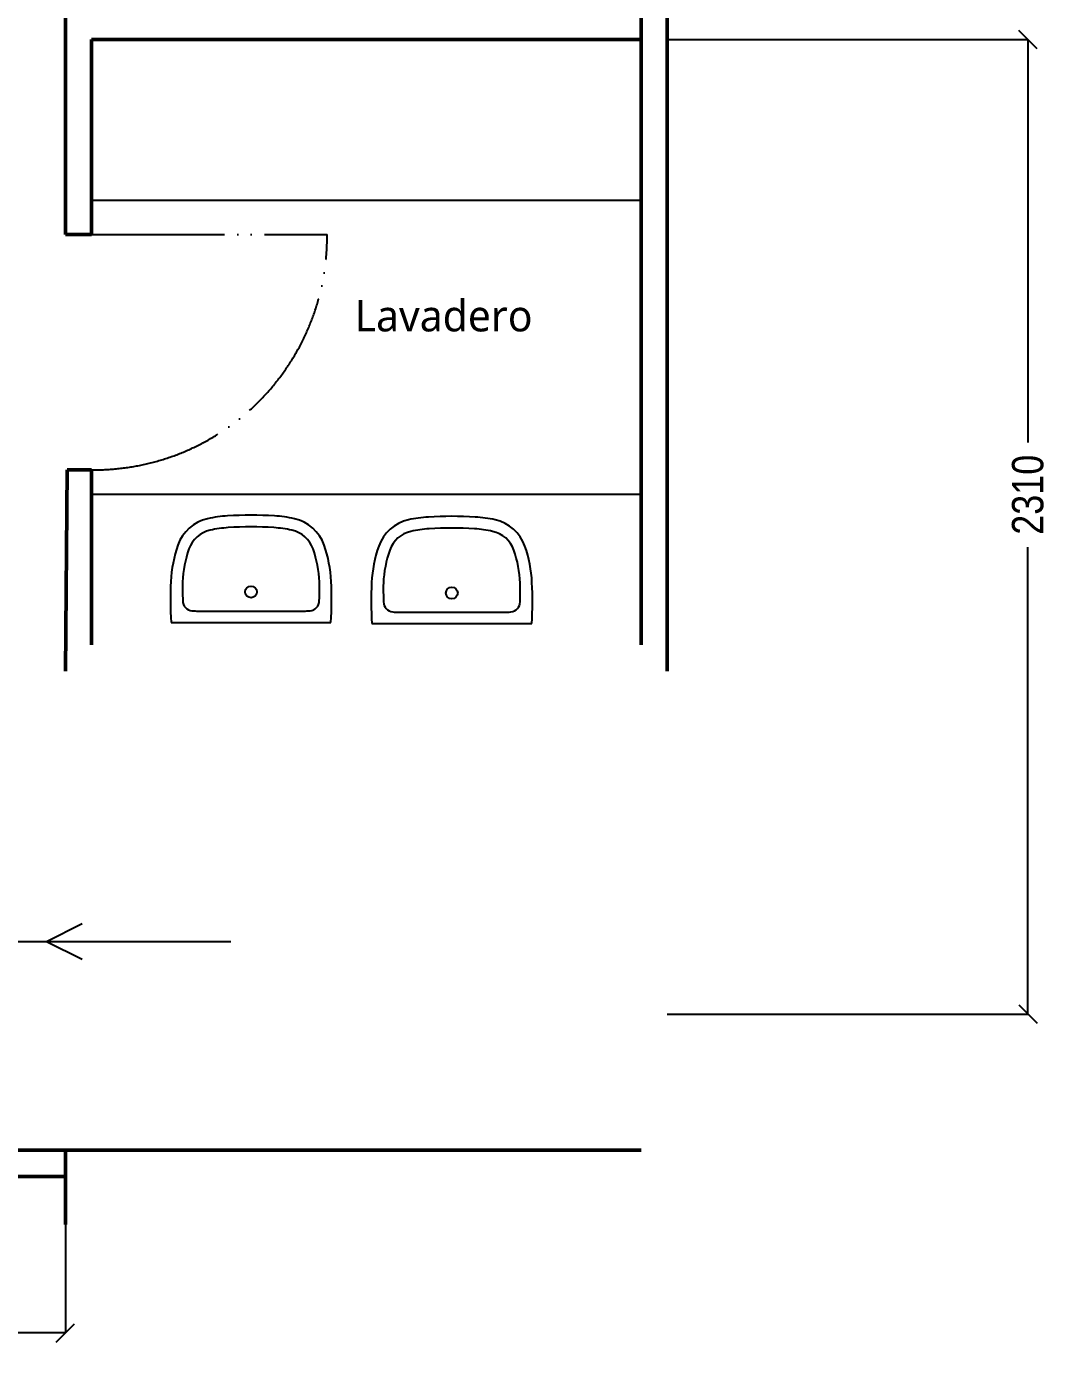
# Model space of a CAD drawing. Header units: millimetres. Extents: x 44692 to 659456, y -26273 to 14445.
# Drawn here: x 70517 to 74423, y -26268 to -21196 of the extents above; entities that cross this region are included whole.
import ezdxf

# ---------------------------------------------------------------- set-up
doc = ezdxf.new("R2010")
doc.units = ezdxf.units.MM
doc.header["$LTSCALE"] = 100
doc.linetypes.add('DIVIDEX2', pattern=[6.604, 5.08, -0.508, 0, -0.508, 0, -0.508])
for name, color, linetype in [('Cotas secundarias', 41, 'Continuous'), ('Muebles', 112, 'Continuous'), ('Puertas', 43, 'DIVIDEX2'), ('rotulo', 211, 'Continuous')]:
    doc.layers.add(name, color=color, linetype=linetype)
doc.layers.add('Flujo personas', color=7, linetype='Continuous', true_color=0x4991c1)
doc.layers.add('Paredes', color=7, linetype='Continuous', lineweight=50)
doc.styles.add('OpenSans', font='OpenSans-Regular.ttf')
doc.styles.add('OpenSansCondensed-Light', font='OpenSansCondensed-Light.ttf')
doc.dimstyles.new('Cotas Mateo', dxfattribs={"dimtxt": 120, "dimasz": 70, "dimexe": 0.375, "dimexo": 0.125, "dimgap": 0.1, "dimtad": 1, "dimdec": 0, "dimzin": 12, "dimdsep": 46, "dimtxsty": 'OpenSansCondensed-Light', "dimblk": 'OBLIQUE', "dimcen": 2.5, "dimazin": 3, "dimtfac": 0.5, "dimtdec": 0, "dimtmove": 2, "dimatfit": 3, "dimarcsym": 0})

# ---------------------------------------------------------------- blocks, each defined once
blk = doc.blocks.new('_OBLIQUE')
at = {"color": 0, "linetype": 'ByBlock'}
blk.add_line((-0.5, -0.5), (0.5, 0.5), dxfattribs=at)
blk = doc.blocks.new('*D56')
at = {"layer": 'Cotas secundarias', "color": 0, "lineweight": -2, "transparency": 16777216}
for p, q in [((72965.6, -21246.4), (74344.5, -21246.4)), ((74344.2, -21246.4), (74344.2, -22785.8)), ((74344.2, -24970.5), (74344.2, -23186)), ((72965.6, -24970.5), (74344.5, -24970.5))]:
    blk.add_line(p, q, dxfattribs=at)
at = {"layer": 'Defpoints', "color": 0, "transparency": 16777216}
for p in [(72965.5, -21246.4), (74344.2, -21246.4), (72965.5, -24970.5)]:
    blk.add_point(p, dxfattribs=at)
at = {"layer": 'Cotas secundarias', "color": 0, "lineweight": -2, "transparency": 16777216, "xscale": 70, "yscale": 70, "zscale": 70}
for p, rotation in [((74344.2, -21246.4), 90), ((74344.2, -24970.5), 270)]:
    blk.add_blockref('_OBLIQUE', p, dxfattribs=dict(at, rotation=rotation))
at = {"layer": 'Cotas secundarias', "color": 0, "transparency": 16777216, "insert": (74344.2, -22985.9), "char_height": 120, "attachment_point": 5, "rotation": 90, "style": 'OpenSansCondensed-Light'}
blk.add_mtext('2310', dxfattribs=at)
blk = doc.blocks.new('*D70')
at = {"layer": 'Cotas secundarias', "color": 0, "lineweight": -2, "transparency": 16777216}
for p, q in [((64053.1, -25524.4), (64053.1, -26189.4)), ((70665.5, -25524.4), (70665.5, -26189.4)), ((64053.1, -26189.1), (67068.3, -26189.1)), ((70665.5, -26189.1), (67468.5, -26189.1))]:
    blk.add_line(p, q, dxfattribs=at)
at = {"layer": 'Defpoints', "color": 0, "transparency": 16777216}
for p in [(64053.1, -25524.3), (70665.5, -25524.3), (70665.5, -26189.1)]:
    blk.add_point(p, dxfattribs=at)
at = {"layer": 'Cotas secundarias', "color": 0, "lineweight": -2, "transparency": 16777216, "xscale": 70, "yscale": 70, "zscale": 70, "rotation": 180}
blk.add_blockref('_OBLIQUE', (64053.1, -26189.1), dxfattribs=at)
at = {"layer": 'Cotas secundarias', "color": 0, "lineweight": -2, "transparency": 16777216, "xscale": 70, "yscale": 70, "zscale": 70}
blk.add_blockref('_OBLIQUE', (70665.5, -26189.1), dxfattribs=at)
at = {"layer": 'Cotas secundarias', "color": 0, "transparency": 16777216, "insert": (67268.4, -26189.1), "char_height": 120, "attachment_point": 5, "style": 'OpenSansCondensed-Light'}
blk.add_mtext('6612', dxfattribs=at)

msp = doc.modelspace()

# ---------------------------------------------------------------- linework, layer by layer
at = {"layer": 'Flujo personas'}
for p, q in [((70592.676, -24692.704), (70729.4, -24624.342)), ((71298.104, -24694.652), (70037.202, -24694.652)), ((70592.676, -24692.704), (70729.4, -24761.066))]:
    msp.add_line(p, q, dxfattribs=at)
at = {"layer": 'Muebles'}
for p, q in [((70765.508, -21860.313), (72865.508, -21860.313)), ((70765.508, -22983.635), (72865.508, -22983.635)), ((71069.183, -23473.674), (71680.246, -23473.674)), ((71172.86, -23430.421), (71576.569, -23430.421)), ((71836.684, -23478.056), (72447.747, -23478.056)), ((71940.361, -23434.802), (72344.07, -23434.802))]:
    msp.add_line(p, q, dxfattribs=at)
for centre in [(71374.714, -23357.119), (72142.215, -23361.501)]:
    msp.add_circle(centre, 22.479, dxfattribs=at)
for centre, radius, start, end in [((71315.018, -23554.415), 488.679, 93.501782, 102.55713), ((71374.714, -24529.949), 1466.037, 86.498218, 93.501782), ((71434.411, -23554.415), 488.679, 77.44287, 86.498218), ((72082.519, -23558.797), 488.679, 93.501782, 102.55713), ((72142.215, -24534.331), 1466.037, 86.498218, 93.501782), ((72201.912, -23558.797), 488.679, 77.44287, 86.498218), ((71242.771, -23230.062), 156.377, 102.55713, 160.65938), ((71242.771, -23230.062), 111.419, 102.55713, 160.65938), ((71315.018, -23554.415), 443.721, 93.501782, 102.55713), ((71374.714, -24529.949), 1421.079, 86.498218, 93.501782), ((71434.411, -23554.415), 443.721, 77.44287, 86.498218), ((71506.658, -23230.062), 111.419, 19.34062, 77.44287), ((71506.658, -23230.062), 156.377, 19.34062, 77.44287), ((72010.272, -23234.444), 156.377, 102.55713, 160.65938), ((72010.272, -23234.444), 111.419, 102.55713, 160.65938), ((72082.519, -23558.797), 443.721, 93.501782, 102.55713), ((72142.215, -24534.331), 1421.079, 86.498218, 93.501782), ((72201.912, -23558.797), 443.721, 77.44287, 86.498218), ((72274.159, -23234.444), 111.419, 19.34062, 77.44287), ((72274.159, -23234.444), 156.377, 19.34062, 77.44287), ((71556.32, -23340.115), 488.679, 160.65938, 177.306964), ((71556.32, -23340.115), 443.721, 160.65938, 177.306964), ((71193.109, -23340.115), 443.721, 2.693036, 19.34062), ((71193.109, -23340.115), 488.679, 2.693036, 19.34062), ((72323.821, -23344.497), 488.679, 160.65938, 177.306964), ((72323.821, -23344.497), 443.721, 160.65938, 177.306964), ((71960.61, -23344.497), 443.721, 2.693036, 19.34062), ((71960.61, -23344.497), 488.679, 2.693036, 19.34062), ((72532.599, -23386.036), 1466.037, 177.306964, 183.427096), ((72533.994, -23341.539), 1421.079, 179.102001, 181.976624), ((70215.435, -23341.539), 1421.079, 358.023376, 0.897999), ((70216.83, -23386.036), 1466.037, 356.572904, 2.693036), ((73300.1, -23390.418), 1466.037, 177.306964, 183.427096), ((73301.495, -23345.92), 1421.079, 179.102001, 181.976624), ((70982.936, -23345.92), 1421.079, 358.023376, 0.897999), ((70984.331, -23390.418), 1466.037, 356.572904, 2.693036), ((71152.854, -23390.349), 39.094, 180.300543, 264.406283), ((71172.86, -23186.081), 244.34, 264.406283, 270), ((71576.569, -23186.081), 244.34, 270, 275.593717), ((71596.575, -23390.349), 39.094, 275.593717, 359.699457), ((71920.355, -23394.731), 39.094, 180.300543, 264.406283), ((72364.076, -23394.731), 39.094, 275.593717, 359.699457), ((71940.361, -23190.463), 244.34, 264.406283, 270), ((72344.07, -23190.463), 244.34, 270, 275.593717)]:
    msp.add_arc(centre, radius, start, end, dxfattribs=at)
at = {"layer": 'Paredes'}
for p, q in [((72965.508, -852.445), (72965.508, -23659.773)), ((72865.508, -952.445), (72865.508, -23559.773)), ((70665.508, -20778.352), (70665.508, -21990.761)), ((70765.508, -21246.369), (70765.508, -21990.761)), ((70765.508, -21246.369), (72865.508, -21246.369)), ((72865.508, -21217.991), (72865.508, -23559.773)), ((70765.508, -21990.761), (70665.508, -21990.761)), ((70665.508, -23659.773), (70672.067, -22890.761)), ((70765.508, -22890.761), (70672.067, -22890.761)), ((70765.508, -22890.761), (70765.508, -23559.773)), ((63853.09, -25491.411), (72865.508, -25491.411)), ((51868.21, -25591.411), (70665.508, -25591.411))]:
    msp.add_line(p, q, dxfattribs=at)
at = {"layer": 'Paredes', "color": 0}
msp.add_line((70665.508, -25491.411), (70665.508, -25774.545), dxfattribs=at)
at = {"layer": 'Puertas'}
msp.add_line((70765.508, -21990.761), (71665.508, -21990.761), dxfattribs=at)
msp.add_arc((70774.34, -21999.593), 891.211, 269.432158, 0.567842, dxfattribs=at)

# ---------------------------------------------------------------- texts
at = {"layer": 'rotulo', "insert": (71770.757, -22241.575), "char_height": 120, "width": 1055.00166, "attachment_point": 1, "style": 'OpenSans'}
msp.add_mtext('Lavadero', dxfattribs=at)

# ---------------------------------------------------------------- dimensions: what is measured, and where the dimension line sits
at = {"layer": 'Cotas secundarias'}
dim = msp.add_linear_dim(base=(74344.163, -21246.369), p1=(72965.508, -24970.545), p2=(72965.508, -21246.369), angle=90, text='2310', dimstyle='Cotas Mateo', dxfattribs=at)
dim.commit()
dim.dimension.update_dxf_attribs({"geometry": '*D56', "text_midpoint": (74344.163, -22985.858), "dimtype": 160})
dim = msp.add_linear_dim(base=(70665.508, -26189.069), p1=(64053.09, -25524.305), p2=(70665.508, -25524.305), dimstyle='Cotas Mateo', dxfattribs=at)
dim.commit()
dim.dimension.update_dxf_attribs({"geometry": '*D70', "text_midpoint": (67268.352, -26189.069), "dimtype": 160})

doc.saveas('drawing.dxf')
